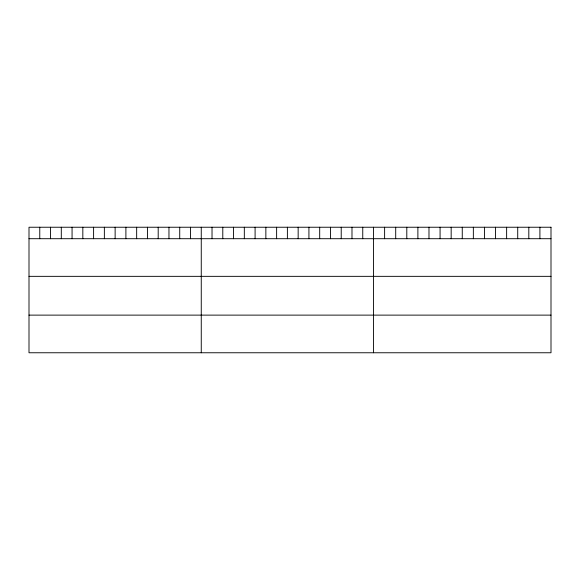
<?xml version="1.0" encoding="UTF-8"?>
<svg xmlns="http://www.w3.org/2000/svg" width="580" height="580" viewBox="0 0 580 580"><rect width="100%" height="100%" fill="white"/><g stroke="black" fill="none" stroke-linecap="round" stroke-linejoin="round"><path stroke-width="0.87" d="M29 238.706L551 238.706M29 276.341L551 276.341M29 315.121L551 315.121M539.908 227.237L539.908 238.706M528.815 227.237L528.815 238.706M517.722 227.237L517.722 238.706M506.63 227.237L506.63 238.706M495.537 227.237L495.537 238.706M484.445 227.237L484.445 238.706M473.352 227.237L473.352 238.706M462.26 227.237L462.26 238.706M451.167 227.237L451.167 238.706M440.075 227.237L440.075 238.706M428.983 227.237L428.983 238.706M417.89 227.237L417.89 238.706M406.798 227.237L406.798 238.706M395.705 227.237L395.705 238.706M384.613 227.237L384.613 238.706M373.52 227.237L373.52 352.763M362.754 227.237L362.754 238.706M351.988 227.237L351.988 238.706M341.221 227.237L341.221 238.706M330.455 227.237L330.455 238.706M319.689 227.237L319.689 238.706M308.923 227.237L308.923 238.706M298.156 227.237L298.156 238.706M287.39 227.237L287.39 238.706M276.624 227.237L276.624 238.706M265.857 227.237L265.857 238.706M255.091 227.237L255.091 238.706M244.325 227.237L244.325 238.706M233.559 227.237L233.559 238.706M222.792 227.237L222.792 238.706M212.026 227.237L212.026 238.706M201.26 227.237L201.26 352.763M190.494 227.237L190.494 238.706M179.727 227.237L179.727 238.706M168.961 227.237L168.961 238.706M158.195 227.237L158.195 238.706M147.429 227.237L147.429 238.706M136.662 227.237L136.662 238.706M125.896 227.237L125.896 238.706M115.13 227.237L115.13 238.706M104.364 227.237L104.364 238.706M93.597 227.237L93.597 238.706M82.831 227.237L82.831 238.706M72.065 227.237L72.065 238.706M61.299 227.237L61.299 238.706M50.532 227.237L50.532 238.706M39.766 227.237L39.766 238.706M551 227.237L29 227.237L29 352.763L551 352.763L551 227.237"/></g></svg>
